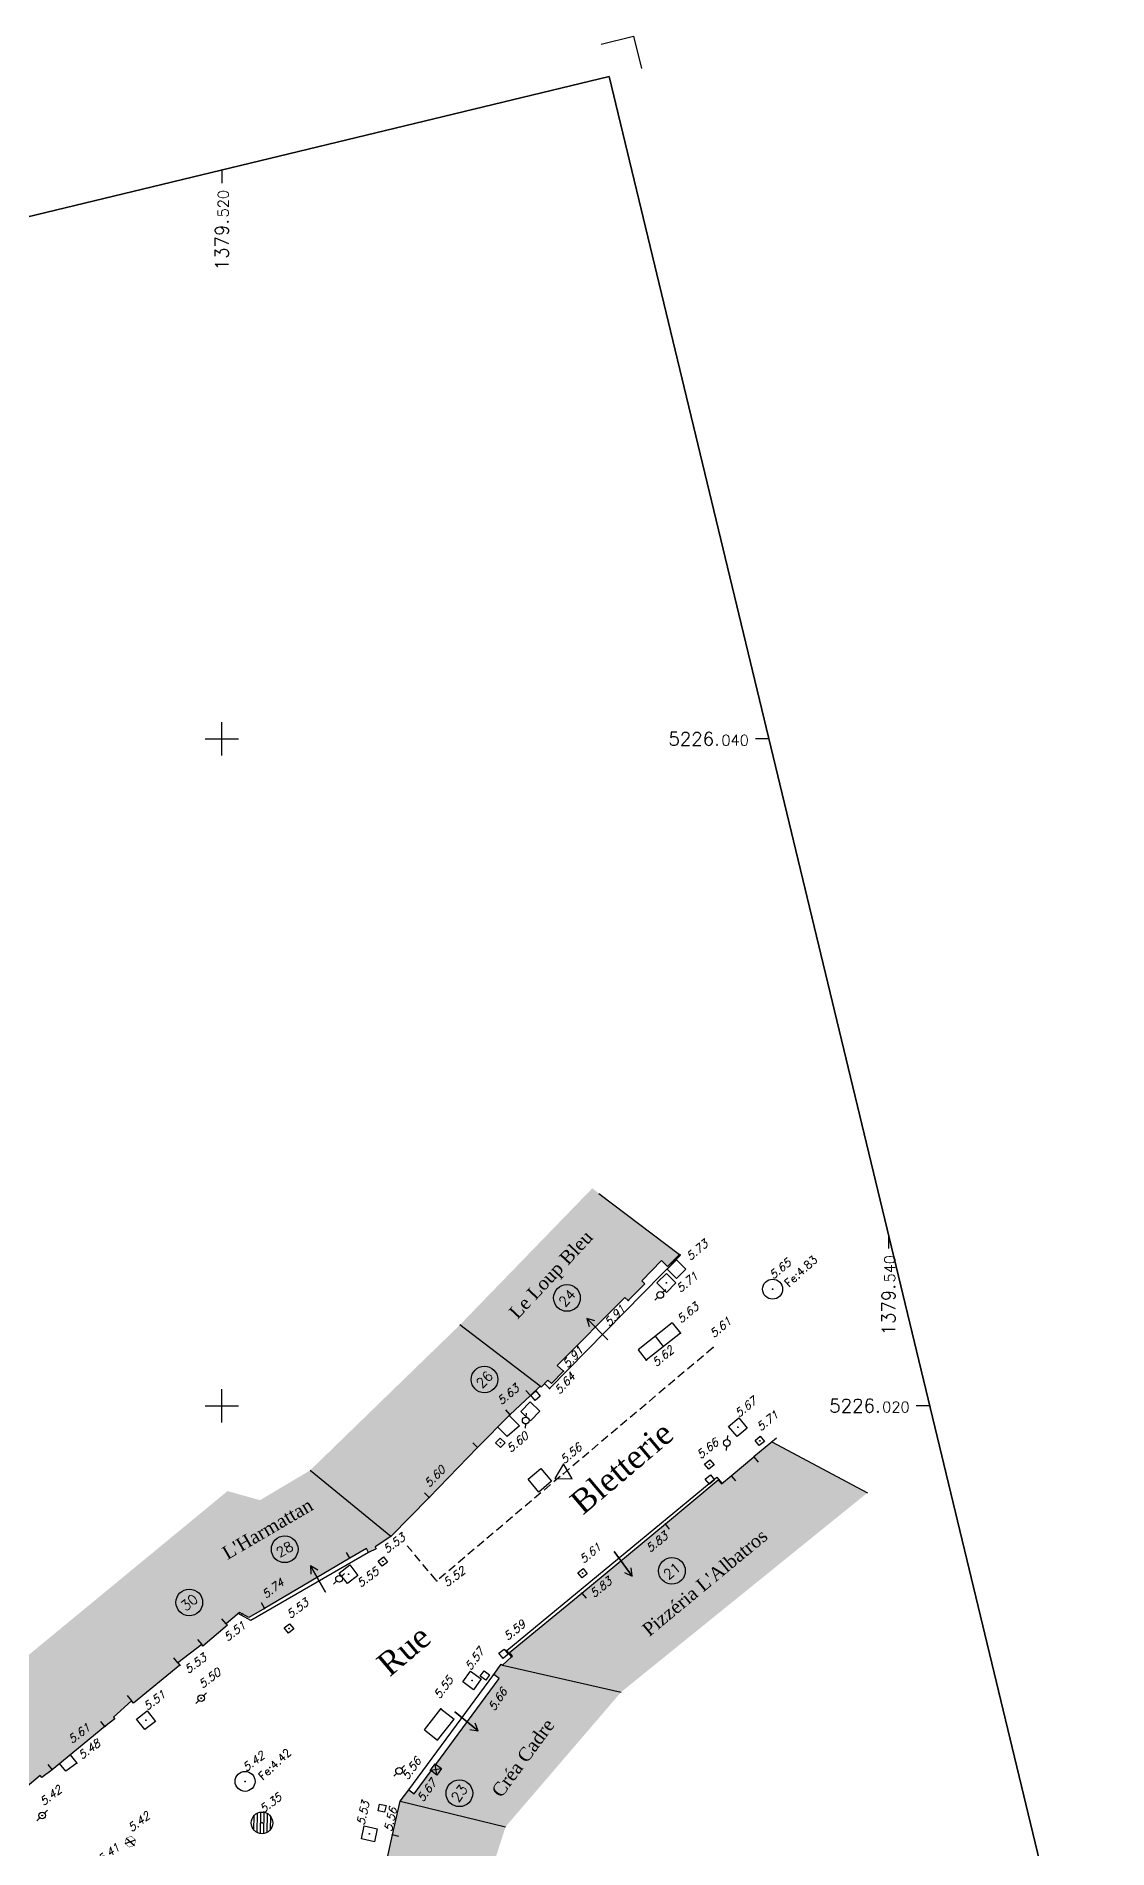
# Model space of a CAD drawing. Header units: metres. Extents: x 1379206 to 1379549, y 5225925 to 5226061.
# Drawn here: x 1379514.4 to 1379546.6, y 5226006.7 to 5226061.1 of the extents above; entities that cross this region are included whole.
import ezdxf
from ezdxf.enums import TextEntityAlignment as Align

# ---------------------------------------------------------------- set-up
doc = ezdxf.new("R2010")
doc.units = ezdxf.units.M
doc.header["$LTSCALE"] = 2
doc.header["$PDMODE"] = 32
doc.header["$PDSIZE"] = 0.02
doc.linetypes.add('CACHE2', pattern=[0.1875, 0.125, -0.0625])
doc.layers.get('0').update_dxf_attribs({"color": 2})
for name, color, linetype in [('AEP_BC_HEX', 4, 'Continuous'), ('AEP_BC_RON', 4, 'Continuous'), ('BA_COMMERC', 7, 'Continuous'), ('BA_SEUIL', 8, 'Continuous'), ('BA_TRAPPE', 7, 'Continuous'), ('BORD_REVET', 7, 'CACHE2'), ('CARTOUCHE', 7, 'Continuous'), ('EP_BRANCH', 5, 'Continuous'), ('EP_GRILLER', 5, 'Continuous'), ('Etat des Lieux', 7, 'Continuous'), ('EU_BRANCH', 3, 'Continuous'), ('EU_REGARD', 3, 'Continuous'), ('EU_TXT_Z', 3, 'Continuous'), ('GDF_REG_CA', 30, 'Continuous'), ('PTT_CHAMB2', 3, 'Continuous'), ('STATION', 6, 'Continuous'), ('SYMBOLE', 7, 'Continuous'), ('TopoAlt', 7, 'Continuous'), ('Topojis', 7, 'Continuous'), ('TXT_DETAIL', 7, 'Continuous'), ('TXT_N_VOIE', 7, 'Continuous'), ('TXT_NOM_BA', 7, 'Continuous'), ('TXT_ROUTE', 7, 'Continuous')]:
    doc.layers.add(name, color=color, linetype=linetype)
doc.styles.get("Standard").update_dxf_attribs({"font": 'romans.shx'})
doc.styles.add('TNR', font='times.ttf', dxfattribs={"width": 0.999})

# ---------------------------------------------------------------- blocks, each defined once
blk = doc.blocks.new('Tcpoint')
at = {"color": 0}
blk.add_point((0, 0), dxfattribs=at)
at = {"layer": 'TopoAlt'}
blk.add_attdef('ALT', (0.2, 0.2), '', height=0.24, dxfattribs=at)
blk = doc.blocks.new('CB014')
at = {"color": 0}
blk.add_line((0, 0), (0, 0), dxfattribs=at)
blk.add_lwpolyline([(-0.2, -0.2), (-0.2, 0.2), (0.2, 0.2), (0.2, -0.2)], close=True, dxfattribs=at)
blk = doc.blocks.new('CB012')
at = {"color": 0}
blk.add_line((0, 0), (0, 0), dxfattribs=at)
blk.add_lwpolyline([(-0.1, -0.1), (-0.1, 0.1), (0.1, 0.1), (0.1, -0.1)], close=True, dxfattribs=at)
blk = doc.blocks.new('a001')
at = {"color": 0}
for points in [[(0.160355, 0.160355), (0.070711, 0.070711)], [(-0.070711, -0.070711), (-0.160355, -0.160355)]]:
    blk.add_lwpolyline(points, dxfattribs=at)
blk.add_circle((0, 0), 0.1, dxfattribs=at)
blk = doc.blocks.new('CB001')
at = {"color": 0, "linetype": 'Continuous'}
for p, q in [((0, 1), (0, 0)), ((0, 1), (1, 1)), ((1, 1), (1, 0)), ((0, 0), (1, 0))]:
    blk.add_line(p, q, dxfattribs=at)
blk = doc.blocks.new('szpoint')
at = {"color": 0}
blk.add_point((0, 0), dxfattribs=at)
blk = doc.blocks.new('CB002')
at = {"color": 0, "linetype": 'Continuous'}
for p, q in [((0, 1), (0, 0)), ((0, 1), (1, 1)), ((0.5, 1), (0.5, 0)), ((1, 1), (1, 0)), ((0, 0), (1, 0))]:
    blk.add_line(p, q, dxfattribs=at)
blk = doc.blocks.new('u014')
at = {"color": 0}
blk.add_line((0, 0), (0, 0), dxfattribs=at)
blk.add_circle((0, 0), 0.3, dxfattribs=at)
blk = doc.blocks.new('CB015')
at = {"color": 0}
blk.add_line((0, 0), (0, 0), dxfattribs=at)
blk.add_lwpolyline([(-0.25, -0.25), (-0.25, 0.25), (0.25, 0.25), (0.25, -0.25)], close=True, dxfattribs=at)
blk = doc.blocks.new('CB005')
at = {"color": 0}
for p, q in [((-0.25, 0.206), (-0.25, -0.206)), ((-0.15, 0.287), (-0.15, -0.287)), ((-0.05, 0.32), (-0.05, -0.32)), ((0.05, 0.32), (0.05, -0.32)), ((0.15, 0.287), (0.15, -0.287)), ((0.25, 0.206), (0.25, -0.206))]:
    blk.add_line(p, q, dxfattribs=at)
blk.add_circle((0, 0), 0.324, dxfattribs=at)
blk = doc.blocks.new('CB019')
at = {"color": 0}
for p, q in [((-0.156, -0.057), (0.156, 0.057)), ((-0.126, 0.109), (0.126, -0.109))]:
    blk.add_line(p, q, dxfattribs=at)
at = {"color": 0, "const_width": 0.012}
blk.add_lwpolyline([(-0.03, -0.164), (0.126, -0.109), (0.156, 0.057), (0.03, 0.164), (-0.126, 0.109), (-0.156, -0.057)], close=True, dxfattribs=at)
blk = doc.blocks.new('t003')
at = {"color": 0}
blk.add_line((0, 0), (0, 0), dxfattribs=at)
blk.add_lwpolyline([(0.259834, -0.149954), (-0.000053, 0.3), (-0.259781, -0.150046)], close=True, dxfattribs=at)

msp = doc.modelspace()

# ---------------------------------------------------------------- hatches: boundary and pattern name
at = {"layer": 'BA_COMMERC'}
for points in [[(1379531.112, 5226026.518), (1379527.143, 5226022.425), (1379522.646, 5226018.059), (1379521.145, 5226017.166), (1379520.168, 5226017.438), (1379513.46, 5226011.912), (1379507.851, 5226016.522), (1379498.164, 5226024.616), (1379501.508, 5226028.971), (1379499.051, 5226030.857), (1379497.972, 5226029.48), (1379497.58, 5226028.96), (1379497.668, 5226028.894), (1379496.493, 5226027.362), (1379495.88, 5226026.569), (1379494.719, 5226025.041), (1379494.623, 5226025.112), (1379494.086, 5226024.386), (1379494.097, 5226024.097), (1379494.883, 5226023.414), (1379494.909, 5226023.444), (1379499.093, 5226019.893), (1379499.067, 5226019.862), (1379500.043, 5226019.111), (1379500.656, 5226018.612), (1379501.364, 5226018.033), (1379501.389, 5226018.064), (1379504.217, 5226015.745), (1379504.192, 5226015.714), (1379505.695, 5226014.49), (1379506.118, 5226014.183), (1379506.079, 5226014.137), (1379506.336, 5226013.918), (1379505.972, 5226013.47), (1379506.764, 5226012.79), (1379507.13, 5226013.226), (1379508.699, 5226011.911), (1379509, 5226011.652), (1379509.038, 5226011.699), (1379510.195, 5226010.727), (1379510.157, 5226010.68), (1379510.466, 5226010.427), (1379511.68, 5226009.439), (1379511.836, 5226009.299), (1379512.403, 5226008.793), (1379512.702, 5226008.527), (1379512.744, 5226008.583), (1379513.095, 5226008.285), (1379513.833, 5226008.313), (1379514.545, 5226008.908), (1379514.593, 5226008.845), (1379514.902, 5226009.083), (1379516.491, 5226010.375), (1379516.79, 5226010.606), (1379516.747, 5226010.661), (1379517.286, 5226011.152), (1379517.343, 5226011.082), (1379518.738, 5226012.214), (1379518.681, 5226012.284), (1379519.397, 5226012.833), (1379519.432, 5226012.792), (1379520.167, 5226013.416), (1379520.13, 5226013.459), (1379520.529, 5226013.8), (1379520.608, 5226013.756), (1379520.806, 5226013.646), (1379521.278, 5226013.921), (1379523.842, 5226015.429), (1379524.34, 5226015.712), (1379524.397, 5226015.595), (1379524.632, 5226015.71), (1379524.602, 5226015.762), (1379525.064, 5226016.078), (1379526.221, 5226017.25), (1379527.673, 5226018.742), (1379528.643, 5226019.729), (1379529.254, 5226020.307), (1379529.546, 5226020.588), (1379529.583, 5226020.554), (1379529.779, 5226020.769), (1379529.886, 5226020.664), (1379530.247, 5226021.034), (1379530.063, 5226021.203), (1379532.091, 5226023.246), (1379532.194, 5226023.151), (1379532.688, 5226023.655), (1379532.599, 5226023.744), (1379533.194, 5226024.352), (1379533.373, 5226024.177), (1379533.729, 5226024.539)], [(1379528.688, 5226012.468), (1379528.423, 5226012.222), (1379528.382, 5226012.251), (1379528.16, 5226011.94), (1379528.321, 5226011.822), (1379526.422, 5226009.241), (1379526.4, 5226009.257), (1379526.258, 5226009.064), (1379526.28, 5226009.047), (1379525.771, 5226008.356), (1379525.61, 5226008.474), (1379525.348, 5226008.136), (1379525.115, 5226007.125), (1379524.424, 5226004.004), (1379524.268, 5226003.273), (1379524.17, 5226003.29), (1379524.107, 5226002.935), (1379525.267, 5226002.702), (1379527.904, 5226002.106), (1379528.625, 5226001.934), (1379531.228, 5226001.291), (1379533.254, 5226000.948), (1379533.245, 5226000.894), (1379535.702, 5226000.495), (1379535.711, 5226000.549), (1379536.376, 5226000.434), (1379537.142, 5226000.301), (1379537.912, 5226000.159), (1379540.723, 5225999.636), (1379540.727, 5225999.655), (1379541, 5225999.604), (1379545.339, 5225998.901), (1379545.766, 5225998.832), (1379546.579, 5226001.739), (1379538.828, 5226003.042), (1379536.543, 5226003.432), (1379532.565, 5226004.114), (1379527.8, 5226005.16), (1379528.512, 5226007.373), (1379531.976, 5226011.409), (1379539.369, 5226017.388), (1379536.503, 5226018.911), (1379535.962, 5226018.463), (1379535.279, 5226017.899), (1379534.987, 5226017.657), (1379534.891, 5226017.772), (1379533.307, 5226016.454), (1379530.8, 5226014.379), (1379528.626, 5226012.599), (1379528.715, 5226012.491)]]:
    msp.add_hatch(color=9, dxfattribs=at).paths.add_polyline_path(points)

# ---------------------------------------------------------------- linework, layer by layer
for p, q in [((1379526.258, 5226009.064), (1379526.4, 5226009.257)), ((1379526.258, 5226009.064), (1379526.593, 5226009.115)), ((1379526.451, 5226008.921), (1379526.258, 5226009.064)), ((1379526.4, 5226009.257), (1379526.593, 5226009.115)), ((1379526.451, 5226008.921), (1379526.4, 5226009.257)), ((1379526.593, 5226009.115), (1379526.451, 5226008.921))]:
    msp.add_line(p, q, dxfattribs=at)
at = {"layer": 'BA_COMMERC', "flags": 128}
for points in [[(1379531.314, 5226026.365), (1379533.729, 5226024.539), (1379533.373, 5226024.177), (1379533.194, 5226024.352), (1379532.599, 5226023.744), (1379532.688, 5226023.655), (1379532.194, 5226023.151), (1379532.091, 5226023.246)], [(1379529.546, 5226020.588), (1379527.143, 5226022.425)], [(1379530.063, 5226021.203), (1379530.247, 5226021.034), (1379529.886, 5226020.664), (1379529.779, 5226020.769), (1379529.583, 5226020.554), (1379529.546, 5226020.588), (1379529.254, 5226020.307), (1379529.116, 5226020.453)], [(1379528.506, 5226019.874), (1379528.643, 5226019.729), (1379527.673, 5226018.742), (1379527.53, 5226018.882)], [(1379536.644, 5226019.028), (1379535.962, 5226018.463), (1379536.089, 5226018.309)], [(1379536.503, 5226018.911), (1379539.369, 5226017.388)], [(1379525.064, 5226016.078), (1379522.646, 5226018.059)], [(1379533.434, 5226016.3), (1379533.307, 5226016.454), (1379534.891, 5226017.772), (1379534.987, 5226017.657), (1379535.279, 5226017.899), (1379535.407, 5226017.745)], [(1379526.078, 5226017.389), (1379526.221, 5226017.25), (1379525.064, 5226016.078), (1379524.602, 5226015.762)], [(1379524.602, 5226015.762), (1379524.632, 5226015.71), (1379524.397, 5226015.595), (1379524.34, 5226015.712), (1379523.842, 5226015.429), (1379523.741, 5226015.601)], [(1379521.177, 5226014.094), (1379521.278, 5226013.921), (1379520.806, 5226013.646), (1379520.608, 5226013.756), (1379520.529, 5226013.8), (1379520.13, 5226013.459), (1379520, 5226013.611)], [(1379528.321, 5226011.822), (1379528.16, 5226011.94), (1379528.382, 5226012.251), (1379528.423, 5226012.222), (1379528.688, 5226012.468), (1379528.715, 5226012.491), (1379528.626, 5226012.599), (1379530.8, 5226014.379), (1379530.928, 5226014.225)], [(1379519.267, 5226012.985), (1379519.397, 5226012.833), (1379518.681, 5226012.284), (1379518.555, 5226012.44)], [(1379528.423, 5226012.222), (1379531.976, 5226011.409)], [(1379517.16, 5226011.308), (1379517.286, 5226011.152), (1379516.747, 5226010.661), (1379516.79, 5226010.606), (1379516.491, 5226010.375), (1379516.365, 5226010.53)], [(1379514.776, 5226009.238), (1379514.902, 5226009.083), (1379514.593, 5226008.845), (1379514.545, 5226008.908), (1379513.833, 5226008.313), (1379513.095, 5226008.285), (1379512.744, 5226008.583), (1379512.702, 5226008.527), (1379512.403, 5226008.793), (1379512.57, 5226008.98)], [(1379525.31, 5226007.082), (1379525.115, 5226007.125), (1379525.348, 5226008.136), (1379525.61, 5226008.474), (1379525.771, 5226008.356)], [(1379525.348, 5226008.136), (1379528.512, 5226007.373)]]:
    msp.add_lwpolyline(points, dxfattribs=at)
at = {"layer": 'BA_COMMERC', "color": 4, "flags": 128}
msp.add_lwpolyline([(1379518.681, 5226012.284), (1379518.738, 5226012.214), (1379517.343, 5226011.082), (1379517.286, 5226011.152)], dxfattribs=at)
at = {"layer": 'BA_SEUIL', "flags": 128}
for points in [[(1379533.729, 5226024.539), (1379533.763, 5226024.51), (1379529.832, 5226020.518), (1379529.683, 5226020.664)], [(1379530.063, 5226021.203), (1379532.091, 5226023.246)], [(1379531.191, 5226022.544), (1379530.95, 5226022.616), (1379531.584, 5226021.97), (1379530.95, 5226022.616), (1379531.017, 5226022.373)], [(1379529.254, 5226020.307), (1379528.643, 5226019.729)], [(1379527.673, 5226018.742), (1379526.221, 5226017.25)], [(1379535.279, 5226017.899), (1379535.962, 5226018.463)], [(1379528.688, 5226012.468), (1379528.549, 5226012.66), (1379534.852, 5226017.853), (1379535.003, 5226017.671)], [(1379530.8, 5226014.379), (1379533.307, 5226016.454)], [(1379524.397, 5226015.595), (1379520.863, 5226013.557), (1379520.489, 5226013.766)], [(1379532.077, 5226014.996), (1379532.305, 5226014.89), (1379531.774, 5226015.623), (1379532.305, 5226014.89), (1379532.275, 5226015.14)], [(1379523.842, 5226015.429), (1379521.278, 5226013.921)], [(1379522.877, 5226015.066), (1379522.662, 5226015.196), (1379523.113, 5226014.411), (1379522.662, 5226015.196), (1379522.665, 5226014.944)], [(1379520.13, 5226013.459), (1379520.167, 5226013.416), (1379519.432, 5226012.792), (1379519.397, 5226012.833)], [(1379525.61, 5226008.474), (1379528.16, 5226011.94)], [(1379527.441, 5226010.29), (1379527.688, 5226010.244), (1379526.99, 5226010.82), (1379527.688, 5226010.244), (1379527.596, 5226010.478)], [(1379516.491, 5226010.375), (1379514.902, 5226009.083)], [(1379515.444, 5226009.524), (1379515.643, 5226009.279), (1379515.316, 5226009.035), (1379515.128, 5226009.267)], [(1379524.424, 5226004.004), (1379525.115, 5226007.125)]]:
    msp.add_lwpolyline(points, dxfattribs=at)
at = {"layer": 'BA_SEUIL'}
for points in [[(1379526.422, 5226009.241), (1379528.321, 5226011.822)], [(1379525.771, 5226008.356), (1379526.28, 5226009.047)]]:
    msp.add_lwpolyline(points, dxfattribs=at)
at = {"layer": 'BA_TRAPPE', "flags": 128}
msp.add_lwpolyline([(1379528.617, 5226019.703), (1379528.93, 5226019.396), (1379528.562, 5226019.075), (1379528.276, 5226019.356)], dxfattribs=at)
at = {"layer": 'BORD_REVET', "flags": 128}
msp.add_lwpolyline([(1379534.735, 5226021.74), (1379530.247, 5226017.96), (1379526.445, 5226014.742), (1379525.559, 5226015.797)], dxfattribs=at)
at = {"layer": 'CARTOUCHE', "flags": 128}
msp.add_lwpolyline([(1379531.38, 5226060.838), (1379532.352, 5226061.073), (1379532.587, 5226060.101)], dxfattribs=at)
msp.add_lwpolyline([(1379288.591, 5226001.221), (1379531.615, 5226059.866), (1379545.08, 5226004.068), (1379302.055, 5225945.423)], close=True, dxfattribs=at)
at = {"layer": 'Etat des Lieux'}
for p, q in [((1379520, 5226057.063), (1379520, 5226056.663)), ((1379519.5, 5226040), (1379520.5, 5226040)), ((1379520, 5226039.5), (1379520, 5226040.5)), ((1379536.409, 5226040), (1379536.009, 5226040)), ((1379540, 5226025.118), (1379540, 5226024.718)), ((1379520, 5226019.5), (1379520, 5226020.5)), ((1379519.5, 5226020), (1379520.5, 5226020)), ((1379541.235, 5226020), (1379540.835, 5226020))]:
    msp.add_line(p, q, dxfattribs=at)
at = {"layer": 'Etat des Lieux', "flags": 128}
msp.add_lwpolyline([(1379302.055, 5225945.423), (1379545.08, 5226004.068), (1379531.615, 5226059.866), (1379288.591, 5226001.221)], close=True, dxfattribs=at)
at = {"layer": 'TXT_N_VOIE'}
for centre in [(1379530.354, 5226023.231), (1379527.877, 5226020.785), (1379521.884, 5226015.693), (1379533.503, 5226015.045), (1379519.021, 5226014.099), (1379527.125, 5226008.375)]:
    msp.add_circle(centre, 0.4, dxfattribs=at)

# ---------------------------------------------------------------- block references
at = {"layer": 'AEP_BC_HEX', "rotation": 359.5638940269182}
msp.add_blockref('CB019', (1379517.252, 5226006.922), dxfattribs=at)
at = {"layer": 'AEP_BC_RON'}
for p, rotation in [((1379533.153, 5226023.32), 359.5638940269182), ((1379529.114, 5226019.552), 40.16883994500064), ((1379535.151, 5226018.882), 39.48318337039355), ((1379523.514, 5226014.805), 359.5638940269182), ((1379519.376, 5226011.228), 359.5638940269182), ((1379525.315, 5226009.045), 359.5638940269182), ((1379514.607, 5226007.709), 359.5638940269182)]:
    msp.add_blockref('a001', p, dxfattribs=dict(at, rotation=rotation))
at = {"layer": 'EP_BRANCH'}
for name, p, rotation in [('CB014', (1379533.639, 5226024.093), 45.3234367926704), ('CB012', (1379529.41, 5226020.301), 40.16883994500064), ('CB012', (1379536.138, 5226018.943), 39.48318337039355), ('CB012', (1379534.643, 5226017.787), 39.48318337039355), ('CB012', (1379524.827, 5226015.322), 37.40644148372962), ('CB012', (1379522.013, 5226013.321), 37.40644148372962), ('CB012', (1379528.451, 5226012.559), 39.48318337039355), ('CB012', (1379527.893, 5226011.91), 53.66061745080287)]:
    msp.add_blockref(name, p, dxfattribs=dict(at, rotation=rotation))
at = {"layer": 'EP_GRILLER', "rotation": 359.5638940269182}
msp.add_blockref('CB005', (1379521.203, 5226007.486), dxfattribs=at)
at = {"layer": 'EU_BRANCH'}
for p, rotation in [((1379533.337, 5226023.682), 45.3234367926704), ((1379529.255, 5226019.829), 45.3234367926704), ((1379535.483, 5226019.353), 39.48318337039355), ((1379523.802, 5226014.944), 37.40644148372962), ((1379517.722, 5226010.565), 37.40644148372962), ((1379524.424, 5226007.16), 77.48129340693195)]:
    msp.add_blockref('CB014', p, dxfattribs=dict(at, rotation=rotation))
at = {"layer": 'EU_REGARD', "rotation": 359.5638940269182}
for p in [(1379536.523, 5226023.495), (1379520.695, 5226008.732)]:
    msp.add_blockref('u014', p, dxfattribs=at)
at = {"layer": 'GDF_REG_CA'}
for p, rotation in [((1379528.355, 5226018.889), 45.50766635212721), ((1379534.625, 5226018.236), 39.48318337039355), ((1379530.823, 5226014.973), 39.62135962946843), ((1379524.805, 5226007.929), 77.48129340693195)]:
    msp.add_blockref('CB012', p, dxfattribs=dict(at, rotation=rotation))
at = {"layer": 'PTT_CHAMB2', "xscale": 1.303024951072732, "yscale": -0.3996558791220701, "rotation": 218.3775783492541}
msp.add_blockref('CB002', (1379533.755, 5226022.175), dxfattribs=at)
at = {"layer": 'STATION', "rotation": 359.5638940269182}
msp.add_blockref('t003', (1379530.247, 5226017.96), dxfattribs=at)
at = {"layer": 'SYMBOLE', "rotation": 53.66061745080287}
msp.add_blockref('CB014', (1379527.504, 5226011.76), dxfattribs=at)
at = {"layer": 'SYMBOLE', "xscale": 0.7999214712200668, "yscale": 0.5007602659076642, "rotation": 51.80018004178832}
msp.add_blockref('CB001', (1379526.472, 5226009.969), dxfattribs=at)
at = {"layer": 'Topojis'}
ref = msp.add_blockref('Tcpoint', (1379533.729, 5226024.539), dxfattribs=dict(at, rotation=40.16883994500064))
ref.add_attrib('ALT', '5.73', (1379534.055, 5226024.34), dxfattribs={"layer": 'TopoAlt', "height": 0.24, "rotation": 40.1688, "oblique": 18})
ref = msp.add_blockref('Tcpoint', (1379536.523, 5226023.495), dxfattribs=dict(at, rotation=40.16883994500064))
ref.add_attrib('ALT', '5.65', (1379536.547, 5226023.777), dxfattribs={"layer": 'TopoAlt', "height": 0.24, "rotation": 40.1688, "oblique": 18})
ref = msp.add_blockref('Tcpoint', (1379533.337, 5226023.682), dxfattribs=dict(at, rotation=40.16883994500064))
ref.add_attrib('ALT', '5.71', (1379533.759, 5226023.378), dxfattribs={"layer": 'TopoAlt', "height": 0.24, "rotation": 40.1688, "oblique": 18})
ref = msp.add_blockref('Tcpoint', (1379532.194, 5226023.151), dxfattribs=dict(at, rotation=45.52898071304845))
ref.add_attrib('ALT', '5.91', (1379531.619, 5226022.358), dxfattribs={"layer": 'TopoAlt', "height": 0.24, "rotation": 45.529, "oblique": 18})
ref = msp.add_blockref('Tcpoint', (1379533.755, 5226022.175), dxfattribs=dict(at, rotation=40.16883994500064))
ref.add_attrib('ALT', '5.63', (1379533.779, 5226022.457), dxfattribs={"layer": 'TopoAlt', "height": 0.24, "rotation": 40.1688, "oblique": 18})
ref = msp.add_blockref('Tcpoint', (1379534.735, 5226021.74), dxfattribs=dict(at, rotation=40.16883994500064))
ref.add_attrib('ALT', '5.61', (1379534.759, 5226022.022), dxfattribs={"layer": 'TopoAlt', "height": 0.24, "rotation": 40.1688, "oblique": 18})
ref = msp.add_blockref('Tcpoint', (1379530.247, 5226021.034), dxfattribs=dict(at, rotation=47.40871205104376))
ref.add_attrib('ALT', '5.91', (1379530.373, 5226021.111), dxfattribs={"layer": 'TopoAlt', "height": 0.24, "rotation": 47.4087, "oblique": 18})
ref = msp.add_blockref('Tcpoint', (1379532.733, 5226021.366), dxfattribs=dict(at, rotation=40.16883994500064))
ref.add_attrib('ALT', '5.62', (1379533.031, 5226021.155), dxfattribs={"layer": 'TopoAlt', "height": 0.24, "rotation": 40.1688, "oblique": 18})
ref = msp.add_blockref('Tcpoint', (1379529.832, 5226020.518), dxfattribs=dict(at, rotation=47.40871205104376))
ref.add_attrib('ALT', '5.64', (1379530.128, 5226020.322), dxfattribs={"layer": 'TopoAlt', "height": 0.24, "rotation": 47.4087, "oblique": 18})
ref = msp.add_blockref('Tcpoint', (1379528.643, 5226019.729), dxfattribs=dict(at, rotation=40.16883994500064))
ref.add_attrib('ALT', '5.63', (1379528.387, 5226020.009), dxfattribs={"layer": 'TopoAlt', "height": 0.24, "rotation": 40.1688, "oblique": 18})
ref = msp.add_blockref('Tcpoint', (1379535.483, 5226019.353), dxfattribs=dict(at, rotation=39.48318337039355))
ref.add_attrib('ALT', '5.67', (1379535.51, 5226019.634), dxfattribs={"layer": 'TopoAlt', "height": 0.24, "rotation": 39.4832, "oblique": 18})
ref = msp.add_blockref('Tcpoint', (1379536.138, 5226018.943), dxfattribs=dict(at, rotation=39.48318337039355))
ref.add_attrib('ALT', '5.71', (1379536.165, 5226019.224), dxfattribs={"layer": 'TopoAlt', "height": 0.24, "rotation": 39.4832, "oblique": 18})
ref = msp.add_blockref('Tcpoint', (1379528.355, 5226018.889), dxfattribs=dict(at, rotation=40.16883994500064))
ref.add_attrib('ALT', '5.60', (1379528.665, 5226018.58), dxfattribs={"layer": 'TopoAlt', "height": 0.24, "rotation": 40.1688, "oblique": 18})
ref = msp.add_blockref('Tcpoint', (1379530.247, 5226017.96), dxfattribs=dict(at, rotation=40.16883994500064))
ref.add_attrib('ALT', '5.56', (1379530.271, 5226018.241), dxfattribs={"layer": 'TopoAlt', "height": 0.24, "rotation": 40.1688, "oblique": 18})
ref = msp.add_blockref('Tcpoint', (1379534.625, 5226018.236), dxfattribs=dict(at, rotation=39.48318337039355))
ref.add_attrib('ALT', '5.66', (1379534.367, 5226018.388), dxfattribs={"layer": 'TopoAlt', "height": 0.24, "rotation": 39.4832, "oblique": 18})
ref = msp.add_blockref('Tcpoint', (1379526.221, 5226017.25), dxfattribs=dict(at, rotation=45.78193362369925))
ref.add_attrib('ALT', '5.60', (1379526.218, 5226017.533), dxfattribs={"layer": 'TopoAlt', "height": 0.24, "rotation": 45.7819, "oblique": 18})
ref = msp.add_blockref('Tcpoint', (1379524.827, 5226015.322), dxfattribs=dict(at, rotation=37.40644148372961))
ref.add_attrib('ALT', '5.53', (1379524.949, 5226015.554), dxfattribs={"layer": 'TopoAlt', "height": 0.24, "rotation": 37.4064, "oblique": 18})
ref = msp.add_blockref('Tcpoint', (1379533.307, 5226016.454), dxfattribs=dict(at, rotation=39.48318337039355))
ref.add_attrib('ALT', '5.83', (1379532.846, 5226015.585), dxfattribs={"layer": 'TopoAlt', "height": 0.24, "rotation": 39.4832, "oblique": 18})
ref = msp.add_blockref('Tcpoint', (1379530.823, 5226014.973), dxfattribs=dict(at, rotation=39.62135962946843))
ref.add_attrib('ALT', '5.61', (1379530.85, 5226015.255), dxfattribs={"layer": 'TopoAlt', "height": 0.24, "rotation": 39.6214, "oblique": 18})
ref = msp.add_blockref('Tcpoint', (1379523.802, 5226014.944), dxfattribs=dict(at, rotation=37.40644148372961))
ref.add_attrib('ALT', '5.55', (1379524.159, 5226014.535), dxfattribs={"layer": 'TopoAlt', "height": 0.24, "rotation": 37.4064, "oblique": 18})
ref = msp.add_blockref('Tcpoint', (1379526.445, 5226014.742), dxfattribs=dict(at, rotation=37.40644148372961))
ref.add_attrib('ALT', '5.52', (1379526.754, 5226014.553), dxfattribs={"layer": 'TopoAlt', "height": 0.24, "rotation": 37.4064, "oblique": 18})
ref = msp.add_blockref('Tcpoint', (1379521.278, 5226013.921), dxfattribs=dict(at, rotation=37.40644148372961))
ref.add_attrib('ALT', '5.74', (1379521.315, 5226014.202), dxfattribs={"layer": 'TopoAlt', "height": 0.24, "rotation": 37.4064, "oblique": 18})
ref = msp.add_blockref('Tcpoint', (1379530.8, 5226014.379), dxfattribs=dict(at, rotation=39.48318337039355))
ref.add_attrib('ALT', '5.83', (1379531.166, 5226014.229), dxfattribs={"layer": 'TopoAlt', "height": 0.24, "rotation": 39.4832, "oblique": 18})
ref = msp.add_blockref('Tcpoint', (1379522.013, 5226013.321), dxfattribs=dict(at, rotation=37.40644148372961))
ref.add_attrib('ALT', '5.53', (1379522.051, 5226013.601), dxfattribs={"layer": 'TopoAlt', "height": 0.24, "rotation": 37.4064, "oblique": 18})
ref = msp.add_blockref('Tcpoint', (1379520.608, 5226013.756), dxfattribs=dict(at, rotation=37.40644148372961))
ref.add_attrib('ALT', '5.51', (1379520.167, 5226012.918), dxfattribs={"layer": 'TopoAlt', "height": 0.24, "rotation": 37.4064, "oblique": 18})
ref = msp.add_blockref('Tcpoint', (1379528.549, 5226012.66), dxfattribs=dict(at, rotation=39.48318337039355))
ref.add_attrib('ALT', '5.59', (1379528.576, 5226012.942), dxfattribs={"layer": 'TopoAlt', "height": 0.24, "rotation": 39.4832, "oblique": 18})
ref = msp.add_blockref('Tcpoint', (1379518.738, 5226012.214), dxfattribs=dict(at, rotation=37.40644148372961))
ref.add_attrib('ALT', '5.53', (1379518.988, 5226011.95), dxfattribs={"layer": 'TopoAlt', "height": 0.24, "rotation": 37.4064, "oblique": 18})
ref = msp.add_blockref('Tcpoint', (1379527.504, 5226011.76), dxfattribs=dict(at, rotation=53.66061745080287))
ref.add_attrib('ALT', '5.57', (1379527.461, 5226012.04), dxfattribs={"layer": 'TopoAlt', "height": 0.24, "rotation": 53.6606, "oblique": 18})
at = {"layer": 'Topojis', "rotation": 39.48318337039355}
msp.add_blockref('szpoint', (1379528.688, 5226012.468), dxfattribs=at)
at = {"layer": 'Topojis'}
ref = msp.add_blockref('Tcpoint', (1379519.376, 5226011.228), dxfattribs=dict(at, rotation=37.40644148372961))
ref.add_attrib('ALT', '5.50', (1379519.414, 5226011.508), dxfattribs={"layer": 'TopoAlt', "height": 0.24, "rotation": 37.4064, "oblique": 18})
ref = msp.add_blockref('Tcpoint', (1379526.571, 5226010.904), dxfattribs=dict(at, rotation=53.66061745080287))
ref.add_attrib('ALT', '5.55', (1379526.528, 5226011.184), dxfattribs={"layer": 'TopoAlt', "height": 0.24, "rotation": 53.6606, "oblique": 18})
ref = msp.add_blockref('Tcpoint', (1379528.16, 5226011.94), dxfattribs=dict(at, rotation=56.3837110826049))
ref.add_attrib('ALT', '5.66', (1379528.173, 5226010.822), dxfattribs={"layer": 'TopoAlt', "height": 0.24, "rotation": 56.3837, "oblique": 18})
ref = msp.add_blockref('Tcpoint', (1379517.722, 5226010.565), dxfattribs=dict(at, rotation=37.40644148372961))
ref.add_attrib('ALT', '5.51', (1379517.76, 5226010.845), dxfattribs={"layer": 'TopoAlt', "height": 0.24, "rotation": 37.4064, "oblique": 18})
ref = msp.add_blockref('Tcpoint', (1379516.491, 5226010.375), dxfattribs=dict(at, rotation=37.40644148372961))
ref.add_attrib('ALT', '5.61', (1379515.498, 5226009.854), dxfattribs={"layer": 'TopoAlt', "height": 0.24, "rotation": 37.4064, "oblique": 18})
ref = msp.add_blockref('Tcpoint', (1379515.643, 5226009.279), dxfattribs=dict(at, rotation=37.40644148372961))
ref.add_attrib('ALT', '5.48', (1379515.801, 5226009.377), dxfattribs={"layer": 'TopoAlt', "height": 0.24, "rotation": 37.4064, "oblique": 18})
ref = msp.add_blockref('Tcpoint', (1379520.695, 5226008.732), dxfattribs=dict(at, rotation=37.40644148372961))
ref.add_attrib('ALT', '5.42', (1379520.732, 5226009.013), dxfattribs={"layer": 'TopoAlt', "height": 0.24, "rotation": 37.4064, "oblique": 18})
ref = msp.add_blockref('Tcpoint', (1379525.61, 5226008.474), dxfattribs=dict(at, rotation=53.66061745080287))
ref.add_attrib('ALT', '5.56', (1379525.567, 5226008.754), dxfattribs={"layer": 'TopoAlt', "height": 0.24, "rotation": 53.6606, "oblique": 18})
ref = msp.add_blockref('Tcpoint', (1379526.258, 5226009.064), dxfattribs=dict(at, rotation=53.66061745080287))
ref.add_attrib('ALT', '5.67', (1379526.028, 5226008.093), dxfattribs={"layer": 'TopoAlt', "height": 0.24, "rotation": 53.6606, "oblique": 18})
ref = msp.add_blockref('Tcpoint', (1379514.607, 5226007.709), dxfattribs=dict(at, rotation=37.40644148372961))
ref.add_attrib('ALT', '5.42', (1379514.645, 5226007.989), dxfattribs={"layer": 'TopoAlt', "height": 0.24, "rotation": 37.4064, "oblique": 18})
ref = msp.add_blockref('Tcpoint', (1379521.203, 5226007.486), dxfattribs=dict(at, rotation=37.40644148372961))
ref.add_attrib('ALT', '5.35', (1379521.241, 5226007.766), dxfattribs={"layer": 'TopoAlt', "height": 0.24, "rotation": 37.4064, "oblique": 18})
ref = msp.add_blockref('Tcpoint', (1379524.424, 5226007.16), dxfattribs=dict(at, rotation=77.48129340693195))
ref.add_attrib('ALT', '5.53', (1379524.272, 5226007.398), dxfattribs={"layer": 'TopoAlt', "height": 0.24, "rotation": 77.4813, "oblique": 18})
ref = msp.add_blockref('Tcpoint', (1379525.115, 5226007.125), dxfattribs=dict(at, rotation=77.48129340693195))
ref.add_attrib('ALT', '5.56', (1379525.098, 5226007.21), dxfattribs={"layer": 'TopoAlt', "height": 0.24, "rotation": 77.4813, "oblique": 18})
ref = msp.add_blockref('Tcpoint', (1379517.252, 5226006.922), dxfattribs=dict(at, rotation=37.40644148372961))
ref.add_attrib('ALT', '5.42', (1379517.289, 5226007.203), dxfattribs={"layer": 'TopoAlt', "height": 0.24, "rotation": 37.4064, "oblique": 18})
ref = msp.add_blockref('Tcpoint', (1379516.787, 5226006.188), dxfattribs=dict(at, rotation=37.40644148372961))
ref.add_attrib('ALT', '5.41', (1379516.387, 5226006.261), dxfattribs={"layer": 'TopoAlt', "height": 0.24, "rotation": 37.4064, "oblique": 18})
at = {"layer": 'TXT_DETAIL', "rotation": 40.16883994500064}
msp.add_blockref('CB015', (1379529.541, 5226017.763), dxfattribs=at)

# ---------------------------------------------------------------- texts
at = {"layer": 'Etat des Lieux'}
for s, height, p in [('520', 0.32, (1379520.2, 5226056.463)), ('1379.', 0.4, (1379520.2, 5226055.595)), ('540', 0.32, (1379540.2, 5226024.518)), ('1379.', 0.4, (1379540.2, 5226023.649))]:
    msp.add_text(s, height=height, rotation=90, dxfattribs=at).set_placement(p, align=Align.RIGHT)
for s, height, p in [('5226.', 0.4, (1379534.94, 5226039.8)), ('040', 0.32, (1379535.809, 5226039.8)), ('5226.', 0.4, (1379539.766, 5226019.8)), ('020', 0.32, (1379540.635, 5226019.8))]:
    msp.add_text(s, height=height, dxfattribs=at).set_placement(p, align=Align.RIGHT)
at = {"layer": 'EU_TXT_Z'}
for s, p in [('Fe:4.83', (1379537.374, 5226024.032)), ('Fe:4.42', (1379521.583, 5226009.246))]:
    msp.add_text(s, height=0.24, rotation=42.8047, dxfattribs=at).set_placement(p, align=Align.MIDDLE_CENTER)
at = {"layer": 'TXT_N_VOIE'}
for s, rotation, p in [('24', 47.4087, (1379530.354, 5226023.231)), ('26', 45.7819, (1379527.877, 5226020.785)), ('28', 30.4549, (1379521.884, 5226015.693)), ('21', 39.4602, (1379533.503, 5226015.045)), ('30', 39.4602, (1379519.021, 5226014.099)), ('23', 53.7516, (1379527.125, 5226008.375))]:
    msp.add_text(s, height=0.3, rotation=rotation, dxfattribs=at).set_placement(p, align=Align.MIDDLE_CENTER)
at = {"layer": 'TXT_NOM_BA', "style": 'TNR'}
for s, rotation, p in [('Le Loup Bleu', 46.9428, (1379528.869, 5226022.572)), ("L'Harmattan", 30.3144, (1379520.163, 5226015.368)), ("Pizzéria L'Albatros", 39.5459, (1379532.823, 5226013.06)), ('Créa Cadre', 53.6606, (1379528.383, 5226008.217))]:
    msp.add_text(s, height=0.4, rotation=rotation, dxfattribs=at).set_placement(p)
at = {"layer": 'TXT_ROUTE', "style": 'TNR'}
for s, p in [('Bletterie', (1379530.831, 5226016.701)), ('Rue', (1379525.031, 5226011.846))]:
    msp.add_text(s, height=0.7, rotation=40.2052, dxfattribs=at).set_placement(p)

doc.saveas('drawing.dxf')
